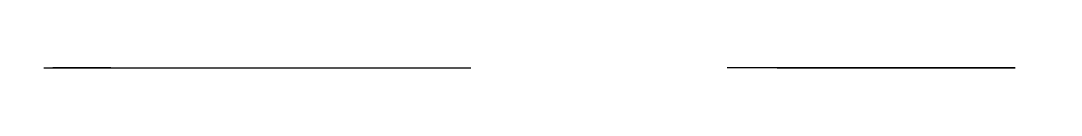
# Model space of a CAD drawing. Header units: metres. Extents: x -0.223 to 0.014, y -1.011 to -1.011.
import ezdxf

# ---------------------------------------------------------------- set-up
doc = ezdxf.new("R2010")
doc.units = ezdxf.units.M
doc.layers.add('Layer 03', color=5, linetype='Continuous', true_color=0x0000ff)

msp = doc.modelspace()

# ---------------------------------------------------------------- linework, layer by layer
at = {"layer": 'Layer 03', "extrusion": (0, -1, 0)}
msp.add_open_spline([(-0.2181, -1.01056, 0.1721), (-0.21038, -1.01056, 0.13107), (-0.19446, -1.01056, 0.02049), (-0.24003, -1.01056, -0.26797), (-0.18033, -1.01056, -0.51806), (-0.12072, -1.01056, -0.68641)], degree=3, knots=[0, 0, 0, 0, 0.125255, 0.3323622, 0.8681304, 0.8681304, 0.8681304, 0.8681304], dxfattribs=at)
at = {"layer": 'Layer 03', "extrusion": (0, 1, 0)}
msp.add_open_spline([(-0.05025, -1.01056, 0.19229), (-0.05348, -1.01056, 0.15067), (-0.02446, -1.01056, 0.05752), (0.02474, -1.01056, -0.25282), (-0.01371, -1.01056, -0.50548), (-0.06219, -1.01056, -0.67736)], degree=3, knots=[0, 0, 0, 0, 0.125255, 0.3323622, 0.8681304, 0.8681304, 0.8681304, 0.8681304], dxfattribs=at)

doc.saveas('drawing.dxf')
